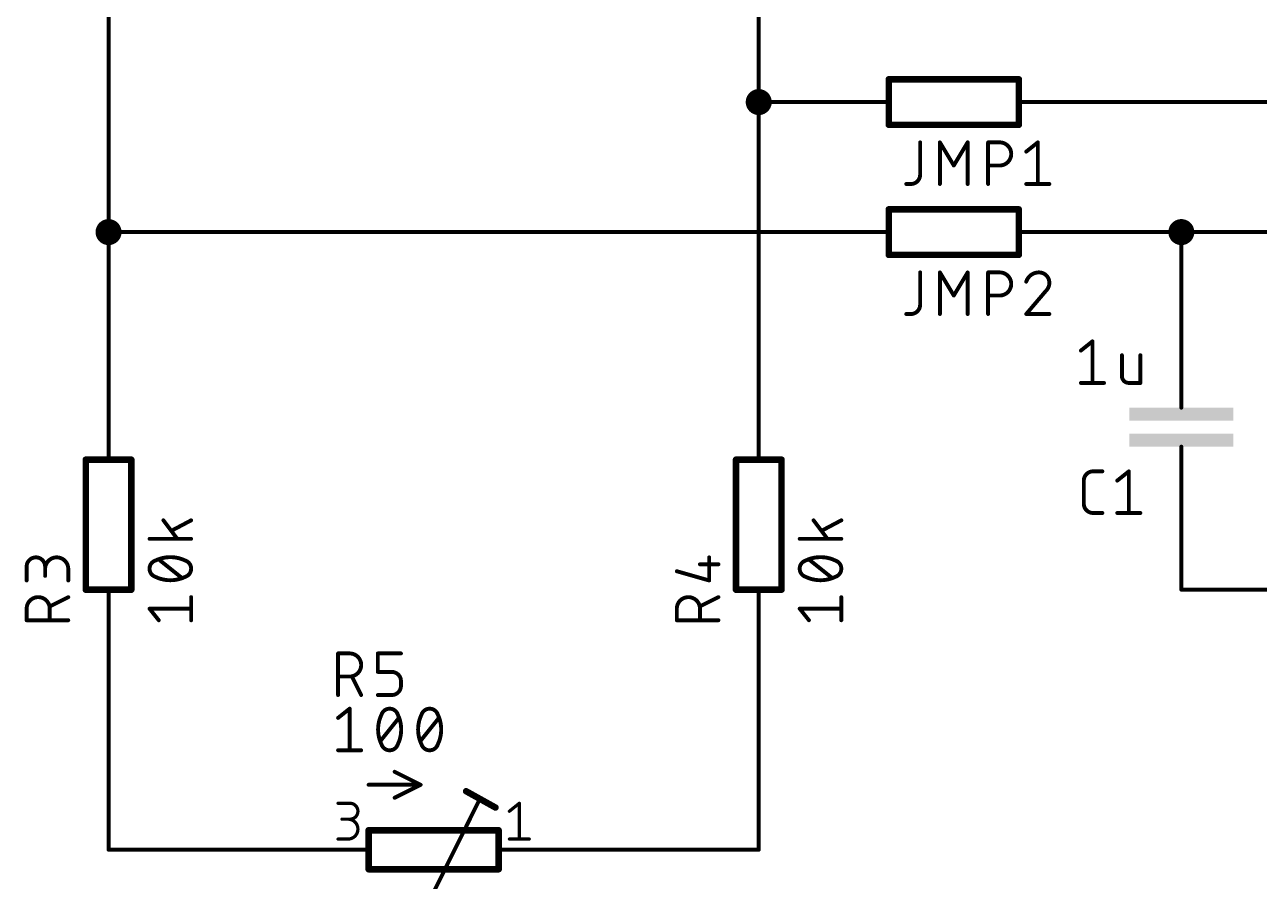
# Model space of a CAD drawing. Extents: x 5 to 171, y -44 to 47.
# Drawn here: x 9.42 to 57.66, y -24.09 to 9.37 of the extents above; entities that cross this region are included whole.
import ezdxf

# ---------------------------------------------------------------- set-up
doc = ezdxf.new("R2010")
doc.units = 0
for name, color, linetype in [('91', 122, 'CONTINUOUS'), ('94', 12, 'CONTINUOUS'), ('95', 251, 'CONTINUOUS'), ('96', 251, 'CONTINUOUS')]:
    doc.layers.add(name, color=color, linetype=linetype)

# ---------------------------------------------------------------- blocks, each defined once
blk = doc.blocks.new('RECT')
blk.add_solid([(-0.5, -0.5), (0.5, -0.5), (-0.5, 0.5), (0.5, 0.5)])

msp = doc.modelspace()

# ---------------------------------------------------------------- linework, layer by layer
at = {"layer": '91', "const_width": 0.1524}
for points in [[(12.7, 1.27), (12.7, 8.89)], [(38.1, 6.35), (38.1, 8.89)], [(38.1, -5.08), (38.1, 6.35)], [(40.64, 6.35), (38.1, 6.35)], [(59.69, 6.35), (50.8, 6.35)], [(12.7, -5.08), (12.7, 1.27)], [(40.64, 1.27), (12.7, 1.27)], [(50.8, 1.27), (54.61, 1.27)], [(54.61, 1.27), (64.77, 1.27)], [(54.61, -2.54), (54.61, 1.27)], [(54.61, -10.16), (54.61, -12.7)], [(54.61, -12.7), (59.69, -12.7)], [(12.7, -22.86), (12.7, -15.24)], [(38.1, -22.86), (38.1, -15.24)], [(20.32, -22.86), (12.7, -22.86)], [(30.48, -22.86), (38.1, -22.86)]]:
    msp.add_lwpolyline(points, dxfattribs=at)
at = {"layer": '91'}
for points, const_width in [([(12.7381, 8.89, 1), (12.6619, 8.89)], 0.0762), ([(38.1381, 8.89, 1), (38.0619, 8.89)], 0.0762), ([(38.1, 6.096, 1), (38.1, 6.604, 1), (38.1, 6.096)], 0.508), ([(38.1381, 6.35, 1), (38.0619, 6.35)], 0.0762), ([(38.1, 6.3881, 1), (38.1, 6.3119)], 0.0762), ([(38.0619, 6.35, 1), (38.1381, 6.35)], 0.0762), ([(40.64, 6.3119, 1), (40.64, 6.3881)], 0.0762), ([(50.8, 6.3881, 1), (50.8, 6.3119)], 0.0762), ([(12.7, 1.016, 1), (12.7, 1.524, 1), (12.7, 1.016)], 0.508), ([(54.61, 1.016, 1), (54.61, 1.524, 1), (54.61, 1.016)], 0.508), ([(12.7381, 1.27, 1), (12.6619, 1.27)], 0.0762), ([(12.7, 1.3081, 1), (12.7, 1.2319)], 0.0762), ([(12.6619, 1.27, 1), (12.7381, 1.27)], 0.0762), ([(40.64, 1.2319, 1), (40.64, 1.3081)], 0.0762), ([(50.8, 1.3081, 1), (50.8, 1.2319)], 0.0762), ([(54.61, 1.3081, 1), (54.61, 1.2319)], 0.0762), ([(54.6481, 1.27, 1), (54.5719, 1.27)], 0.0762), ([(54.61, 1.2319, 1), (54.61, 1.3081)], 0.0762), ([(54.5719, -2.54, 1), (54.6481, -2.54)], 0.0762), ([(12.6619, -5.08, 1), (12.7381, -5.08)], 0.0762), ([(38.0619, -5.08, 1), (38.1381, -5.08)], 0.0762), ([(54.6481, -10.16, 1), (54.5719, -10.16)], 0.0762), ([(54.61, -12.6619, 1), (54.61, -12.7381)], 0.0762), ([(54.5719, -12.7, 1), (54.6481, -12.7)], 0.0762), ([(12.7381, -15.24, 1), (12.6619, -15.24)], 0.0762), ([(38.1381, -15.24, 1), (38.0619, -15.24)], 0.0762), ([(12.7, -22.8219, 1), (12.7, -22.8981)], 0.0762), ([(12.6619, -22.86, 1), (12.7381, -22.86)], 0.0762), ([(20.32, -22.8981, 1), (20.32, -22.8219)], 0.0762), ([(30.48, -22.8219, 1), (30.48, -22.8981)], 0.0762), ([(38.0619, -22.86, 1), (38.1381, -22.86)], 0.0762), ([(38.1, -22.8981, 1), (38.1, -22.8219)], 0.0762)]:
    msp.add_lwpolyline(points, format="xyb", dxfattribs=dict(at, const_width=const_width))
at = {"layer": '94'}
for points, const_width in [([(12.7, 8.89), (12.7, 11.43)], 0.1524), ([(38.1, 8.89), (38.1, 11.43)], 0.1524), ([(48.26, 7.239), (43.18, 7.239)], 0.254), ([(43.18, 7.239), (43.18, 5.461)], 0.254), ([(48.26, 7.239), (48.26, 5.461)], 0.254), ([(40.64, 6.35), (43.18, 6.35)], 0.1524), ([(50.8, 6.35), (48.26, 6.35)], 0.1524), ([(43.18, 5.461), (48.26, 5.461)], 0.254), ([(48.26, 2.159), (43.18, 2.159)], 0.254), ([(43.18, 2.159), (43.18, 0.381)], 0.254), ([(48.26, 2.159), (48.26, 0.381)], 0.254), ([(40.64, 1.27), (43.18, 1.27)], 0.1524), ([(50.8, 1.27), (48.26, 1.27)], 0.1524), ([(43.18, 0.381), (48.26, 0.381)], 0.254), ([(54.61, -2.54), (54.61, -5.08)], 0.1524), ([(12.7, -5.08), (12.7, -7.62)], 0.1524), ([(38.1, -5.08), (38.1, -7.62)], 0.1524), ([(54.61, -5.08), (54.61, -5.588)], 0.1524), ([(54.61, -7.62), (54.61, -7.112)], 0.1524), ([(11.811, -7.62), (11.811, -12.7)], 0.254), ([(13.589, -7.62), (11.811, -7.62)], 0.254), ([(13.589, -12.7), (13.589, -7.62)], 0.254), ([(37.211, -7.62), (37.211, -12.7)], 0.254), ([(38.989, -7.62), (37.211, -7.62)], 0.254), ([(38.989, -12.7), (38.989, -7.62)], 0.254), ([(54.61, -10.16), (54.61, -7.62)], 0.1524), ([(13.589, -12.7), (11.811, -12.7)], 0.254), ([(12.7, -15.24), (12.7, -12.7)], 0.1524), ([(38.989, -12.7), (37.211, -12.7)], 0.254), ([(38.1, -15.24), (38.1, -12.7)], 0.1524), ([(24.892, -20.32), (23.876, -19.812)], 0.1524), ([(22.86, -20.32), (24.892, -20.32)], 0.1524), ([(24.892, -20.32), (23.876, -20.828)], 0.1524), ([(26.67, -20.574), (27.813, -21.209)], 0.254), ([(25.4, -24.511), (27.1526, -20.9804)], 0.1524), ([(27.94, -22.098), (22.86, -22.098)], 0.254), ([(22.86, -22.098), (22.86, -23.622)], 0.254), ([(27.94, -22.86), (27.94, -22.098)], 0.254), ([(20.32, -22.86), (22.86, -22.86)], 0.1524), ([(27.94, -23.622), (27.94, -22.86)], 0.254), ([(27.94, -22.86), (30.48, -22.86)], 0.1524), ([(30.48, -22.86), (27.94, -22.86)], 0.1524), ([(22.86, -23.622), (27.94, -23.622)], 0.254)]:
    msp.add_lwpolyline(points, dxfattribs=dict(at, const_width=const_width))
for points, const_width in [([(12.6619, 8.89, 1), (12.7381, 8.89)], 0.0762), ([(38.0619, 8.89, 1), (38.1381, 8.89)], 0.0762), ([(43.18, 7.3025, 1), (43.18, 7.1755)], 0.127), ([(43.2435, 7.239, 1), (43.1165, 7.239)], 0.127), ([(48.3235, 7.239, 1), (48.1965, 7.239)], 0.127), ([(48.26, 7.1755, 1), (48.26, 7.3025)], 0.127), ([(40.64, 6.3881, 1), (40.64, 6.3119)], 0.0762), ([(43.18, 6.3119, 1), (43.18, 6.3881)], 0.0762), ([(48.26, 6.3881, 1), (48.26, 6.3119)], 0.0762), ([(50.8, 6.3119, 1), (50.8, 6.3881)], 0.0762), ([(43.18, 5.5245, 1), (43.18, 5.3975)], 0.127), ([(43.1165, 5.461, 1), (43.2435, 5.461)], 0.127), ([(48.1965, 5.461, 1), (48.3235, 5.461)], 0.127), ([(48.26, 5.3975, 1), (48.26, 5.5245)], 0.127), ([(43.18, 2.2225, 1), (43.18, 2.0955)], 0.127), ([(43.2435, 2.159, 1), (43.1165, 2.159)], 0.127), ([(48.3235, 2.159, 1), (48.1965, 2.159)], 0.127), ([(48.26, 2.0955, 1), (48.26, 2.2225)], 0.127), ([(40.64, 1.3081, 1), (40.64, 1.2319)], 0.0762), ([(43.18, 1.2319, 1), (43.18, 1.3081)], 0.0762), ([(48.26, 1.3081, 1), (48.26, 1.2319)], 0.0762), ([(50.8, 1.2319, 1), (50.8, 1.3081)], 0.0762), ([(43.18, 0.4445, 1), (43.18, 0.3175)], 0.127), ([(48.26, 0.3175, 1), (48.26, 0.4445)], 0.127), ([(43.1165, 0.381, 1), (43.2435, 0.381)], 0.127), ([(48.1965, 0.381, 1), (48.3235, 0.381)], 0.127), ([(54.6481, -2.54, 1), (54.5719, -2.54)], 0.0762), ([(12.7381, -5.08, 1), (12.6619, -5.08)], 0.0762), ([(38.1381, -5.08, 1), (38.0619, -5.08)], 0.0762), ([(54.6481, -5.08, 1), (54.5719, -5.08)], 0.0762), ([(54.5719, -5.08, 1), (54.6481, -5.08)], 0.0762), ([(54.5719, -5.588, 1), (54.6481, -5.588)], 0.0762), ([(54.6481, -7.112, 1), (54.5719, -7.112)], 0.0762), ([(11.8745, -7.62, 1), (11.7475, -7.62)], 0.127), ([(11.811, -7.5565, 1), (11.811, -7.6835)], 0.127), ([(12.6619, -7.62, 1), (12.7381, -7.62)], 0.0762), ([(13.6525, -7.62, 1), (13.5255, -7.62)], 0.127), ([(13.589, -7.6835, 1), (13.589, -7.5565)], 0.127), ([(37.2745, -7.62, 1), (37.1475, -7.62)], 0.127), ([(37.211, -7.5565, 1), (37.211, -7.6835)], 0.127), ([(38.0619, -7.62, 1), (38.1381, -7.62)], 0.0762), ([(39.0525, -7.62, 1), (38.9255, -7.62)], 0.127), ([(38.989, -7.6835, 1), (38.989, -7.5565)], 0.127), ([(54.6481, -7.62, 1), (54.5719, -7.62)], 0.0762), ([(54.5719, -7.62, 1), (54.6481, -7.62)], 0.0762), ([(54.5719, -10.16, 1), (54.6481, -10.16)], 0.0762), ([(11.811, -12.6365, 1), (11.811, -12.7635)], 0.127), ([(11.7475, -12.7, 1), (11.8745, -12.7)], 0.127), ([(12.7381, -12.7, 1), (12.6619, -12.7)], 0.0762), ([(13.5255, -12.7, 1), (13.6525, -12.7)], 0.127), ([(13.589, -12.7635, 1), (13.589, -12.6365)], 0.127), ([(37.211, -12.6365, 1), (37.211, -12.7635)], 0.127), ([(37.1475, -12.7, 1), (37.2745, -12.7)], 0.127), ([(38.1381, -12.7, 1), (38.0619, -12.7)], 0.0762), ([(38.9255, -12.7, 1), (39.0525, -12.7)], 0.127), ([(38.989, -12.7635, 1), (38.989, -12.6365)], 0.127), ([(12.6619, -15.24, 1), (12.7381, -15.24)], 0.0762), ([(38.0619, -15.24, 1), (38.1381, -15.24)], 0.0762), ([(23.893, -19.7779, 1), (23.859, -19.8461)], 0.0762), ([(22.86, -20.2819, 1), (22.86, -20.3581)], 0.0762), ([(24.909, -20.3541, 1), (24.875, -20.2859)], 0.0762), ([(24.875, -20.3541, 1), (24.909, -20.2859)], 0.0762), ([(24.892, -20.3581, 1), (24.892, -20.2819)], 0.0762), ([(26.7008, -20.5185, 1), (26.6392, -20.6295)], 0.127), ([(23.859, -20.7939, 1), (23.893, -20.8621)], 0.0762), ([(27.1867, -20.9973, 1), (27.1185, -20.9635)], 0.0762), ([(27.7822, -21.2645, 1), (27.8438, -21.1535)], 0.127), ([(22.86, -22.0345, 1), (22.86, -22.1615)], 0.127), ([(22.9235, -22.098, 1), (22.7965, -22.098)], 0.127), ([(28.0035, -22.098, 1), (27.8765, -22.098)], 0.127), ([(27.94, -22.1615, 1), (27.94, -22.0345)], 0.127), ([(20.32, -22.8219, 1), (20.32, -22.8981)], 0.0762), ([(22.86, -22.8981, 1), (22.86, -22.8219)], 0.0762), ([(28.0035, -22.86, 1), (27.8765, -22.86)], 0.127), ([(27.8765, -22.86, 1), (28.0035, -22.86)], 0.127), ([(27.94, -22.8219, 1), (27.94, -22.8981)], 0.0762), ([(27.94, -22.8219, 1), (27.94, -22.8981)], 0.0762), ([(30.48, -22.8981, 1), (30.48, -22.8219)], 0.0762), ([(30.48, -22.8981, 1), (30.48, -22.8219)], 0.0762), ([(22.86, -23.5585, 1), (22.86, -23.6855)], 0.127), ([(22.7965, -23.622, 1), (22.9235, -23.622)], 0.127), ([(27.8765, -23.622, 1), (28.0035, -23.622)], 0.127), ([(27.94, -23.6855, 1), (27.94, -23.5585)], 0.127)]:
    msp.add_lwpolyline(points, format="xyb", dxfattribs=dict(at, const_width=const_width))
at = {"layer": '95'}
for points, const_width in [([(44.4051, 4.7752), (44.4051, 3.5108)], 0.1524), ([(45.1778, 3.1496), (45.1778, 4.7752)], 0.1524), ([(45.1778, 4.7752), (45.7197, 3.8721)], 0.1524), ([(45.7197, 3.8721), (46.2615, 4.7752)], 0.1524), ([(46.2615, 4.7752), (46.2615, 3.1496)], 0.1524), ([(47.0608, 3.1496), (47.0608, 4.7752)], 0.1524), ([(47.0608, 4.7752), (47.5123, 4.7752)], 0.1524), ([(48.5507, 4.414), (49.0022, 4.7752)], 0.1524), ([(49.0022, 4.7752), (49.0022, 3.1496)], 0.1524), ([(47.5123, 3.8721), (47.0608, 3.8721)], 0.1524), ([(44.0439, 3.1496), (43.8632, 3.1496)], 0.1524), ([(48.5507, 3.1496), (49.4538, 3.1496)], 0.1524), ([(44.4051, -0.3048), (44.4051, -1.5692)], 0.1524), ([(45.1778, -1.9304), (45.1778, -0.3048)], 0.1524), ([(45.1778, -0.3048), (45.7197, -1.2079)], 0.1524), ([(45.7197, -1.2079), (46.2615, -0.3048)], 0.1524), ([(46.2615, -0.3048), (46.2615, -1.9304)], 0.1524), ([(47.0608, -1.9304), (47.0608, -0.3048)], 0.1524), ([(47.0608, -0.3048), (47.5123, -0.3048)], 0.1524), ([(49.3183, -1.0273), (48.5507, -1.9304)], 0.1524), ([(47.5123, -1.2079), (47.0608, -1.2079)], 0.1524), ([(44.0439, -1.9304), (43.8632, -1.9304)], 0.1524), ([(48.5507, -1.9304), (49.4538, -1.9304)], 0.1524), ([(51.1614, -8.0772), (51.5226, -8.0772)], 0.1524), ([(52.1067, -8.4384), (52.5582, -8.0772)], 0.1524), ([(52.5582, -8.0772), (52.5582, -9.7028)], 0.1524), ([(50.8001, -9.3416), (50.8001, -8.4384)], 0.1524), ([(51.5226, -9.7028), (51.1614, -9.7028)], 0.1524), ([(52.1067, -9.7028), (53.0098, -9.7028)], 0.1524), ([(36.164, -12.3398), (36.164, -11.4367)], 0.1524), ([(9.4996, -12.3398), (9.4996, -11.798)], 0.1524), ([(10.2221, -11.798), (10.2221, -12.1592)], 0.1524), ([(11.1252, -12.3398), (11.1252, -11.8883)], 0.1524), ([(34.8996, -11.9786), (36.164, -12.3398)], 0.1524), ([(35.8027, -11.7077), (36.5252, -11.7077)], 0.1524), ([(11.1252, -12.9907), (10.4027, -13.3519)], 0.1524), ([(36.5252, -12.9907), (35.8027, -13.3519)], 0.1524), ([(9.4996, -13.8938), (9.4996, -13.4422)], 0.1524), ([(10.4027, -13.4422), (10.4027, -13.8938)], 0.1524), ([(34.8996, -13.8938), (34.8996, -13.4422)], 0.1524), ([(35.8027, -13.4422), (35.8027, -13.8938)], 0.1524), ([(11.1252, -13.8938), (9.4996, -13.8938)], 0.1524), ([(36.5252, -13.8938), (34.8996, -13.8938)], 0.1524), ([(21.6662, -16.8148), (21.6662, -15.1892)], 0.1524), ([(21.6662, -15.1892), (22.1178, -15.1892)], 0.1524), ([(23.2202, -15.9117), (23.2202, -15.1892)], 0.1524), ([(23.2202, -15.1892), (24.1233, -15.1892)], 0.1524), ([(23.762, -15.9117), (23.2202, -15.9117)], 0.1524), ([(22.1178, -16.0923), (21.6662, -16.0923)], 0.1524), ([(22.5693, -16.8148), (22.2081, -16.0923)], 0.1524), ([(24.1233, -16.4536), (24.1233, -16.2729)], 0.1524), ([(23.2202, -16.8148), (23.762, -16.8148)], 0.1524), ([(21.6648, -21.0439), (22.1305, -21.0439)], 0.127), ([(28.3591, -21.3543), (28.7472, -21.0439)], 0.127), ([(28.7472, -21.0439), (28.7472, -22.4409)], 0.127), ([(22.1305, -21.6648), (21.82, -21.6648)], 0.127), ([(21.6648, -22.4409), (22.0528, -22.4409)], 0.127), ([(28.3591, -22.4409), (29.1352, -22.4409)], 0.127)]:
    msp.add_lwpolyline(points, dxfattribs=dict(at, const_width=const_width))
for points, const_width in [([(44.4432, 4.7752, 1), (44.367, 4.7752)], 0.0762), ([(45.2159, 4.7752, 1), (45.1397, 4.7752)], 0.0762), ([(45.2105, 4.7948, 1), (45.1451, 4.7556)], 0.0762), ([(46.2996, 4.7752, 1), (46.2234, 4.7752)], 0.0762), ([(46.2942, 4.7556, 1), (46.2289, 4.7948)], 0.0762), ([(47.0989, 4.7752, 1), (47.0227, 4.7752)], 0.0762), ([(47.0608, 4.8133, 1), (47.0608, 4.7371)], 0.0762), ([(47.5123, 3.8721, 1), (47.5123, 4.7752)], 0.1524), ([(47.5123, 4.8133, 1), (47.5123, 4.7371)], 0.0762), ([(47.5123, 4.7371, 1), (47.5123, 4.8133)], 0.0762), ([(49.0403, 4.7752, 1), (48.9641, 4.7752)], 0.0762), ([(49.026, 4.7454, 1), (48.9784, 4.805)], 0.0762), ([(48.5269, 4.4437, 1), (48.5745, 4.3842)], 0.0762), ([(45.687, 3.8917, 1), (45.7524, 3.8525)], 0.0762), ([(45.687, 3.8525, 1), (45.7524, 3.8917)], 0.0762), ([(47.0608, 3.9102, 1), (47.0608, 3.834)], 0.0762), ([(47.5123, 3.9102, 1), (47.5123, 3.834)], 0.0762), ([(47.5123, 3.834, 1), (47.5123, 3.9102)], 0.0762), ([(44.0439, 3.1496, 0.4142), (44.4051, 3.5108)], 0.1524), ([(44.4432, 3.5108, 1), (44.367, 3.5108)], 0.0762), ([(44.367, 3.5108, 1), (44.4432, 3.5108)], 0.0762), ([(43.8632, 3.1877, 1), (43.8632, 3.1115)], 0.0762), ([(44.0439, 3.1877, 1), (44.0439, 3.1115)], 0.0762), ([(44.0439, 3.1115, 1), (44.0439, 3.1877)], 0.0762), ([(45.1397, 3.1496, 1), (45.2159, 3.1496)], 0.0762), ([(46.2234, 3.1496, 1), (46.2996, 3.1496)], 0.0762), ([(47.0227, 3.1496, 1), (47.0989, 3.1496)], 0.0762), ([(48.5507, 3.1877, 1), (48.5507, 3.1115)], 0.0762), ([(48.9641, 3.1496, 1), (49.0403, 3.1496)], 0.0762), ([(49.4538, 3.1115, 1), (49.4538, 3.1877)], 0.0762), ([(44.4432, -0.3048, 1), (44.367, -0.3048)], 0.0762), ([(45.2159, -0.3048, 1), (45.1397, -0.3048)], 0.0762), ([(45.2105, -0.2852, 1), (45.1451, -0.3244)], 0.0762), ([(46.2996, -0.3048, 1), (46.2234, -0.3048)], 0.0762), ([(46.2942, -0.3244, 1), (46.2289, -0.2852)], 0.0762), ([(47.0989, -0.3048, 1), (47.0227, -0.3048)], 0.0762), ([(47.0608, -0.2667, 1), (47.0608, -0.3429)], 0.0762), ([(47.5123, -1.2079, 1), (47.5123, -0.3048)], 0.1524), ([(47.5123, -0.2667, 1), (47.5123, -0.3429)], 0.0762), ([(47.5123, -0.3429, 1), (47.5123, -0.2667)], 0.0762), ([(49.0474, -0.3048, 0.3252), (48.5507, -0.666)], 0.1524), ([(49.4538, -0.7112, 0.4142), (49.0474, -0.3048)], 0.1524), ([(49.0474, -0.2667, 1), (49.0474, -0.3429)], 0.0762), ([(49.0474, -0.3429, 1), (49.0474, -0.2667)], 0.0762), ([(48.5144, -0.6543, 1), (48.5869, -0.6778)], 0.0762), ([(49.3183, -1.0273, 0.2053), (49.4538, -0.7112)], 0.1524), ([(49.2921, -0.9997, 1), (49.3446, -1.0549)], 0.0762), ([(49.3474, -1.052, 1), (49.2893, -1.0026)], 0.0762), ([(49.4919, -0.7112, 1), (49.4157, -0.7112)], 0.0762), ([(49.4157, -0.7112, 1), (49.4919, -0.7112)], 0.0762), ([(45.687, -1.1883, 1), (45.7524, -1.2275)], 0.0762), ([(45.687, -1.2275, 1), (45.7524, -1.1883)], 0.0762), ([(47.0608, -1.1698, 1), (47.0608, -1.246)], 0.0762), ([(47.5123, -1.1698, 1), (47.5123, -1.246)], 0.0762), ([(47.5123, -1.246, 1), (47.5123, -1.1698)], 0.0762), ([(43.8632, -1.8923, 1), (43.8632, -1.9685)], 0.0762), ([(44.0439, -1.9304, 0.4142), (44.4051, -1.5692)], 0.1524), ([(44.0439, -1.8923, 1), (44.0439, -1.9685)], 0.0762), ([(44.0439, -1.9685, 1), (44.0439, -1.8923)], 0.0762), ([(44.4432, -1.5692, 1), (44.367, -1.5692)], 0.0762), ([(44.367, -1.5692, 1), (44.4432, -1.5692)], 0.0762), ([(45.1397, -1.9304, 1), (45.2159, -1.9304)], 0.0762), ([(46.2234, -1.9304, 1), (46.2996, -1.9304)], 0.0762), ([(47.0227, -1.9304, 1), (47.0989, -1.9304)], 0.0762), ([(48.5507, -1.8923, 1), (48.5507, -1.9685)], 0.0762), ([(48.5217, -1.9057, 1), (48.5797, -1.9551)], 0.0762), ([(49.4538, -1.9685, 1), (49.4538, -1.8923)], 0.0762), ([(51.1614, -8.0772, 0.4142), (50.8001, -8.4384)], 0.1524), ([(51.1614, -8.0391, 1), (51.1614, -8.1153)], 0.0762), ([(51.1614, -8.1153, 1), (51.1614, -8.0391)], 0.0762), ([(51.5226, -8.1153, 1), (51.5226, -8.0391)], 0.0762), ([(52.5963, -8.0772, 1), (52.5201, -8.0772)], 0.0762), ([(52.582, -8.107, 1), (52.5344, -8.0474)], 0.0762), ([(50.8382, -8.4384, 1), (50.762, -8.4384)], 0.0762), ([(50.762, -8.4384, 1), (50.8382, -8.4384)], 0.0762), ([(52.0829, -8.4087, 1), (52.1305, -8.4682)], 0.0762), ([(50.8001, -9.3416, 0.4142), (51.1614, -9.7028)], 0.1524), ([(50.8382, -9.3416, 1), (50.762, -9.3416)], 0.0762), ([(50.762, -9.3416, 1), (50.8382, -9.3416)], 0.0762), ([(51.1614, -9.6647, 1), (51.1614, -9.7409)], 0.0762), ([(51.1614, -9.7409, 1), (51.1614, -9.6647)], 0.0762), ([(51.5226, -9.7409, 1), (51.5226, -9.6647)], 0.0762), ([(52.1067, -9.6647, 1), (52.1067, -9.7409)], 0.0762), ([(53.0098, -9.7409, 1), (53.0098, -9.6647)], 0.0762), ([(52.5201, -9.7028, 1), (52.5963, -9.7028)], 0.0762), ([(10.2221, -11.798, 1), (9.4996, -11.798)], 0.1524), ([(11.1252, -11.8883, 1), (10.2221, -11.8883)], 0.1524), ([(36.2021, -11.4367, 1), (36.1259, -11.4367)], 0.0762), ([(9.5377, -11.798, 1), (9.4615, -11.798)], 0.0762), ([(9.4615, -11.798, 1), (9.5377, -11.798)], 0.0762), ([(10.2602, -11.798, 1), (10.184, -11.798)], 0.0762), ([(10.184, -11.798, 1), (10.2602, -11.798)], 0.0762), ([(10.184, -11.8883, 1), (10.2602, -11.8883)], 0.0762), ([(11.1633, -11.8883, 1), (11.0871, -11.8883)], 0.0762), ([(11.0871, -11.8883, 1), (11.1633, -11.8883)], 0.0762), ([(34.9101, -11.942, 1), (34.8891, -12.0152)], 0.0762), ([(35.8027, -11.6696, 1), (35.8027, -11.7458)], 0.0762), ([(36.5252, -11.7458, 1), (36.5252, -11.6696)], 0.0762), ([(9.4615, -12.3398, 1), (9.5377, -12.3398)], 0.0762), ([(10.184, -12.1592, 1), (10.2602, -12.1592)], 0.0762), ([(11.0871, -12.3398, 1), (11.1633, -12.3398)], 0.0762), ([(36.1259, -12.3398, 1), (36.2021, -12.3398)], 0.0762), ([(36.1535, -12.3765, 1), (36.1744, -12.3032)], 0.0762), ([(10.4027, -13.4422, 1), (9.4996, -13.4422)], 0.1524), ([(11.1422, -13.0248, 1), (11.1082, -12.9566)], 0.0762), ([(35.8027, -13.4422, 1), (34.8996, -13.4422)], 0.1524), ([(36.5422, -13.0248, 1), (36.5082, -12.9566)], 0.0762), ([(9.5377, -13.4422, 1), (9.4615, -13.4422)], 0.0762), ([(9.4615, -13.4422, 1), (9.5377, -13.4422)], 0.0762), ([(10.4408, -13.4422, 1), (10.3646, -13.4422)], 0.0762), ([(10.3646, -13.4422, 1), (10.4408, -13.4422)], 0.0762), ([(10.3857, -13.3179, 1), (10.4198, -13.386)], 0.0762), ([(34.9377, -13.4422, 1), (34.8615, -13.4422)], 0.0762), ([(34.8615, -13.4422, 1), (34.9377, -13.4422)], 0.0762), ([(35.8408, -13.4422, 1), (35.7646, -13.4422)], 0.0762), ([(35.7646, -13.4422, 1), (35.8408, -13.4422)], 0.0762), ([(35.7857, -13.3179, 1), (35.8198, -13.386)], 0.0762), ([(9.4996, -13.8557, 1), (9.4996, -13.9319)], 0.0762), ([(9.4615, -13.8938, 1), (9.5377, -13.8938)], 0.0762), ([(10.3646, -13.8938, 1), (10.4408, -13.8938)], 0.0762), ([(11.1252, -13.9319, 1), (11.1252, -13.8557)], 0.0762), ([(34.8996, -13.8557, 1), (34.8996, -13.9319)], 0.0762), ([(34.8615, -13.8938, 1), (34.9377, -13.8938)], 0.0762), ([(35.7646, -13.8938, 1), (35.8408, -13.8938)], 0.0762), ([(36.5252, -13.9319, 1), (36.5252, -13.8557)], 0.0762), ([(21.7043, -15.1892, 1), (21.6281, -15.1892)], 0.0762), ([(21.6662, -15.1511, 1), (21.6662, -15.2273)], 0.0762), ([(22.1178, -16.0923, 1), (22.1178, -15.1892)], 0.1524), ([(22.1178, -15.1511, 1), (22.1178, -15.2273)], 0.0762), ([(22.1178, -15.2273, 1), (22.1178, -15.1511)], 0.0762), ([(23.2583, -15.1892, 1), (23.1821, -15.1892)], 0.0762), ([(23.2202, -15.1511, 1), (23.2202, -15.2273)], 0.0762), ([(24.1233, -15.2273, 1), (24.1233, -15.1511)], 0.0762), ([(23.2202, -15.8736, 1), (23.2202, -15.9498)], 0.0762), ([(23.1821, -15.9117, 1), (23.2583, -15.9117)], 0.0762), ([(24.1233, -16.2729, 0.4142), (23.762, -15.9117)], 0.1524), ([(23.762, -15.8736, 1), (23.762, -15.9498)], 0.0762), ([(23.762, -15.9498, 1), (23.762, -15.8736)], 0.0762), ([(21.6662, -16.0542, 1), (21.6662, -16.1304)], 0.0762), ([(22.1178, -16.0542, 1), (22.1178, -16.1304)], 0.0762), ([(22.1178, -16.1304, 1), (22.1178, -16.0542)], 0.0762), ([(22.2421, -16.0753, 1), (22.174, -16.1094)], 0.0762), ([(23.762, -16.8148, 0.4142), (24.1233, -16.4536)], 0.1524), ([(24.1614, -16.2729, 1), (24.0852, -16.2729)], 0.0762), ([(24.0852, -16.2729, 1), (24.1614, -16.2729)], 0.0762), ([(24.1614, -16.4536, 1), (24.0852, -16.4536)], 0.0762), ([(21.6281, -16.8148, 1), (21.7043, -16.8148)], 0.0762), ([(22.5352, -16.8318, 1), (22.6034, -16.7978)], 0.0762), ([(23.2202, -16.7767, 1), (23.2202, -16.8529)], 0.0762), ([(23.762, -16.7767, 1), (23.762, -16.8529)], 0.0762), ([(23.762, -16.8529, 1), (23.762, -16.7767)], 0.0762), ([(24.0852, -16.4536, 1), (24.1614, -16.4536)], 0.0762), ([(21.6648, -21.0122, 1), (21.6648, -21.0756)], 0.0635), ([(22.1305, -21.6648, 1), (22.1305, -21.0439)], 0.127), ([(22.1305, -21.0122, 1), (22.1305, -21.0756)], 0.0635), ([(22.1305, -21.0756, 1), (22.1305, -21.0122)], 0.0635), ([(28.7789, -21.0439, 1), (28.7154, -21.0439)], 0.0635), ([(28.767, -21.0687, 1), (28.7273, -21.0191)], 0.0635), ([(21.82, -21.633, 1), (21.82, -21.6965)], 0.0635), ([(22.0528, -21.633, 1), (22.0528, -21.6965)], 0.0635), ([(22.0528, -22.4409, 1), (22.0528, -21.6648)], 0.127), ([(22.1305, -21.633, 1), (22.1305, -21.6965)], 0.0635), ([(22.1305, -21.6965, 1), (22.1305, -21.633)], 0.0635), ([(28.3393, -21.3296, 1), (28.3789, -21.3791)], 0.0635), ([(21.6648, -22.4092, 1), (21.6648, -22.4727)], 0.0635), ([(22.0528, -22.4092, 1), (22.0528, -22.4727)], 0.0635), ([(22.0528, -22.4727, 1), (22.0528, -22.4092)], 0.0635), ([(28.3591, -22.4092, 1), (28.3591, -22.4727)], 0.0635), ([(28.7154, -22.4409, 1), (28.7789, -22.4409)], 0.0635), ([(29.1352, -22.4727, 1), (29.1352, -22.4092)], 0.0635)]:
    msp.add_lwpolyline(points, format="xyb", dxfattribs=dict(at, const_width=const_width))
at = {"layer": '96', "const_width": 0.1524}
for points in [[(50.686, -3.3584), (51.1375, -2.9972)], [(51.1375, -2.9972), (51.1375, -4.6228)], [(52.2873, -3.5391), (52.2873, -4.3519)], [(53.0098, -4.6228), (53.0098, -3.5391)], [(50.686, -4.6228), (51.5891, -4.6228)], [(52.5582, -4.6228), (53.0098, -4.6228)], [(14.8421, -9.99), (15.3839, -10.7125)], [(15.9258, -9.99), (15.1582, -10.3964)], [(40.2421, -9.99), (40.7839, -10.7125)], [(41.3258, -9.99), (40.5582, -10.3964)], [(15.9258, -10.7125), (14.3002, -10.7125)], [(41.3258, -10.7125), (39.7002, -10.7125)], [(15.5646, -12.2404), (14.6614, -11.5179)], [(40.9646, -12.2404), (40.0614, -11.5179)], [(15.9258, -13.8938), (15.9258, -12.9907)], [(41.3258, -13.8938), (41.3258, -12.9907)], [(14.6614, -13.8938), (14.3002, -13.4422)], [(14.3002, -13.4422), (15.9258, -13.4422)], [(40.0614, -13.8938), (39.7002, -13.4422)], [(39.7002, -13.4422), (41.3258, -13.4422)], [(21.6662, -17.7094), (22.1178, -17.3482)], [(22.1178, -17.3482), (22.1178, -18.9738)], [(23.3196, -18.6126), (24.0421, -17.7094)], [(24.8828, -18.6126), (25.6052, -17.7094)], [(21.6662, -18.9738), (22.5693, -18.9738)]]:
    msp.add_lwpolyline(points, dxfattribs=at)
at = {"layer": '96'}
for points, const_width in [([(50.6622, -3.3287, 1), (50.7098, -3.3882)], 0.0762), ([(51.1756, -2.9972, 1), (51.0994, -2.9972)], 0.0762), ([(51.1613, -3.027, 1), (51.1137, -2.9674)], 0.0762), ([(52.3254, -3.5391, 1), (52.2492, -3.5391)], 0.0762), ([(53.0479, -3.5391, 1), (52.9717, -3.5391)], 0.0762), ([(52.2873, -4.3519, 0.4142), (52.5582, -4.6228)], 0.1524), ([(52.3254, -4.3519, 1), (52.2492, -4.3519)], 0.0762), ([(52.2492, -4.3519, 1), (52.3254, -4.3519)], 0.0762), ([(50.686, -4.5847, 1), (50.686, -4.6609)], 0.0762), ([(51.0994, -4.6228, 1), (51.1756, -4.6228)], 0.0762), ([(51.5891, -4.6609, 1), (51.5891, -4.5847)], 0.0762), ([(52.5582, -4.5847, 1), (52.5582, -4.6609)], 0.0762), ([(52.5582, -4.6609, 1), (52.5582, -4.5847)], 0.0762), ([(52.9717, -4.6228, 1), (53.0479, -4.6228)], 0.0762), ([(53.0098, -4.6609, 1), (53.0098, -4.5847)], 0.0762), ([(14.8725, -9.9671, 1), (14.8116, -10.0128)], 0.0762), ([(15.9436, -10.0237, 1), (15.908, -9.9563)], 0.0762), ([(40.2725, -9.9671, 1), (40.2116, -10.0128)], 0.0762), ([(41.3436, -10.0237, 1), (41.308, -9.9563)], 0.0762), ([(15.1403, -10.3627, 1), (15.176, -10.4301)], 0.0762), ([(40.5403, -10.3627, 1), (40.576, -10.4301)], 0.0762), ([(14.3002, -10.6744, 1), (14.3002, -10.7506)], 0.0762), ([(15.3535, -10.7353, 1), (15.4144, -10.6896)], 0.0762), ([(15.9258, -10.7506, 1), (15.9258, -10.6744)], 0.0762), ([(39.7002, -10.6744, 1), (39.7002, -10.7506)], 0.0762), ([(40.7535, -10.7353, 1), (40.8144, -10.6896)], 0.0762), ([(41.3258, -10.7506, 1), (41.3258, -10.6744)], 0.0762), ([(14.526, -11.563, 0.3205), (14.3002, -11.8791)], 0.1524), ([(15.113, -11.4276, 0.1139), (14.526, -11.563)], 0.1524), ([(14.5093, -11.5288, 1), (14.5427, -11.5973)], 0.0762), ([(14.5383, -11.5991, 1), (14.5136, -11.527)], 0.0762), ([(14.6852, -11.4881, 1), (14.6376, -11.5476)], 0.0762), ([(15.7, -11.563, 0.1139), (15.113, -11.4276)], 0.1524), ([(15.113, -11.3895, 1), (15.113, -11.4657)], 0.0762), ([(15.113, -11.4657, 1), (15.113, -11.3895)], 0.0762), ([(15.9258, -11.8791, 0.3205), (15.7, -11.563)], 0.1524), ([(15.7124, -11.527, 1), (15.6877, -11.5991)], 0.0762), ([(15.6833, -11.5973, 1), (15.7167, -11.5288)], 0.0762), ([(39.926, -11.563, 0.3205), (39.7002, -11.8791)], 0.1524), ([(40.513, -11.4276, 0.1139), (39.926, -11.563)], 0.1524), ([(39.9093, -11.5288, 1), (39.9427, -11.5973)], 0.0762), ([(39.9383, -11.5991, 1), (39.9136, -11.527)], 0.0762), ([(40.0852, -11.4881, 1), (40.0376, -11.5476)], 0.0762), ([(41.1, -11.563, 0.1139), (40.513, -11.4276)], 0.1524), ([(40.513, -11.3895, 1), (40.513, -11.4657)], 0.0762), ([(40.513, -11.4657, 1), (40.513, -11.3895)], 0.0762), ([(41.3258, -11.8791, 0.3205), (41.1, -11.563)], 0.1524), ([(41.1124, -11.527, 1), (41.0877, -11.5991)], 0.0762), ([(41.0833, -11.5973, 1), (41.1167, -11.5288)], 0.0762), ([(14.3002, -11.8791, 0.3205), (14.526, -12.1952)], 0.1524), ([(14.3383, -11.8791, 1), (14.2621, -11.8791)], 0.0762), ([(14.2621, -11.8791, 1), (14.3383, -11.8791)], 0.0762), ([(15.7, -12.1952, 0.3205), (15.9258, -11.8791)], 0.1524), ([(15.9639, -11.8791, 1), (15.8877, -11.8791)], 0.0762), ([(15.8877, -11.8791, 1), (15.9639, -11.8791)], 0.0762), ([(39.7002, -11.8791, 0.3205), (39.926, -12.1952)], 0.1524), ([(39.7383, -11.8791, 1), (39.6621, -11.8791)], 0.0762), ([(39.6621, -11.8791, 1), (39.7383, -11.8791)], 0.0762), ([(41.1, -12.1952, 0.3205), (41.3258, -11.8791)], 0.1524), ([(41.3639, -11.8791, 1), (41.2877, -11.8791)], 0.0762), ([(41.2877, -11.8791, 1), (41.3639, -11.8791)], 0.0762), ([(14.526, -12.1952, 0.1139), (15.113, -12.3307)], 0.1524), ([(14.5427, -12.161, 1), (14.5093, -12.2295)], 0.0762), ([(14.5136, -12.2313, 1), (14.5383, -12.1592)], 0.0762), ([(15.113, -12.3307, 0.1139), (15.7, -12.1952)], 0.1524), ([(15.113, -12.2926, 1), (15.113, -12.3688)], 0.0762), ([(15.113, -12.3688, 1), (15.113, -12.2926)], 0.0762), ([(15.5408, -12.2701, 1), (15.5884, -12.2106)], 0.0762), ([(15.6877, -12.1592, 1), (15.7124, -12.2313)], 0.0762), ([(15.7167, -12.2295, 1), (15.6833, -12.161)], 0.0762), ([(39.926, -12.1952, 0.1139), (40.513, -12.3307)], 0.1524), ([(39.9427, -12.161, 1), (39.9093, -12.2295)], 0.0762), ([(39.9136, -12.2313, 1), (39.9383, -12.1592)], 0.0762), ([(40.513, -12.3307, 0.1139), (41.1, -12.1952)], 0.1524), ([(40.513, -12.2926, 1), (40.513, -12.3688)], 0.0762), ([(40.513, -12.3688, 1), (40.513, -12.2926)], 0.0762), ([(40.9408, -12.2701, 1), (40.9884, -12.2106)], 0.0762), ([(41.0877, -12.1592, 1), (41.1124, -12.2313)], 0.0762), ([(41.1167, -12.2295, 1), (41.0833, -12.161)], 0.0762), ([(15.9639, -12.9907, 1), (15.8877, -12.9907)], 0.0762), ([(41.3639, -12.9907, 1), (41.2877, -12.9907)], 0.0762), ([(14.33, -13.4184, 1), (14.2704, -13.466)], 0.0762), ([(14.3002, -13.4041, 1), (14.3002, -13.4803)], 0.0762), ([(15.9258, -13.4803, 1), (15.9258, -13.4041)], 0.0762), ([(39.73, -13.4184, 1), (39.6704, -13.466)], 0.0762), ([(39.7002, -13.4041, 1), (39.7002, -13.4803)], 0.0762), ([(41.3258, -13.4803, 1), (41.3258, -13.4041)], 0.0762), ([(14.6317, -13.9176, 1), (14.6912, -13.87)], 0.0762), ([(15.8877, -13.8938, 1), (15.9639, -13.8938)], 0.0762), ([(40.0317, -13.9176, 1), (40.0912, -13.87)], 0.0762), ([(41.2877, -13.8938, 1), (41.3639, -13.8938)], 0.0762), ([(22.1559, -17.3482, 1), (22.0797, -17.3482)], 0.0762), ([(22.1416, -17.378, 1), (22.094, -17.3184)], 0.0762), ([(23.6809, -17.3482, 0.3205), (23.3648, -17.574)], 0.1524), ([(23.997, -17.574, 0.3205), (23.6809, -17.3482)], 0.1524), ([(23.6809, -17.3101, 1), (23.6809, -17.3863)], 0.0762), ([(23.6809, -17.3863, 1), (23.6809, -17.3101)], 0.0762), ([(25.244, -17.3482, 0.3205), (24.9279, -17.574)], 0.1524), ([(25.5601, -17.574, 0.3205), (25.244, -17.3482)], 0.1524), ([(25.244, -17.3101, 1), (25.244, -17.3863)], 0.0762), ([(25.244, -17.3863, 1), (25.244, -17.3101)], 0.0762), ([(21.6424, -17.6797, 1), (21.69, -17.7392)], 0.0762), ([(23.3648, -17.574, 0.1139), (23.2293, -18.161)], 0.1524), ([(23.3287, -17.5616, 1), (23.4008, -17.5863)], 0.0762), ([(23.399, -17.5907, 1), (23.3305, -17.5573)], 0.0762), ([(24.0312, -17.5573, 1), (23.9627, -17.5907)], 0.0762), ([(24.1324, -18.161, 0.1139), (23.997, -17.574)], 0.1524), ([(23.9609, -17.5863, 1), (24.033, -17.5616)], 0.0762), ([(24.0719, -17.7332, 1), (24.0124, -17.6856)], 0.0762), ([(24.9279, -17.574, 0.1139), (24.7924, -18.161)], 0.1524), ([(24.8919, -17.5616, 1), (24.964, -17.5863)], 0.0762), ([(24.9622, -17.5907, 1), (24.8937, -17.5573)], 0.0762), ([(25.5943, -17.5573, 1), (25.5258, -17.5907)], 0.0762), ([(25.6956, -18.161, 0.1139), (25.5601, -17.574)], 0.1524), ([(25.524, -17.5863, 1), (25.5961, -17.5616)], 0.0762), ([(25.635, -17.7332, 1), (25.5755, -17.6856)], 0.0762), ([(23.2293, -18.161, 0.1139), (23.3648, -18.748)], 0.1524), ([(23.2674, -18.161, 1), (23.1912, -18.161)], 0.0762), ([(23.1912, -18.161, 1), (23.2674, -18.161)], 0.0762), ([(23.997, -18.748, 0.1139), (24.1324, -18.161)], 0.1524), ([(24.1705, -18.161, 1), (24.0943, -18.161)], 0.0762), ([(24.0943, -18.161, 1), (24.1705, -18.161)], 0.0762), ([(24.7924, -18.161, 0.1139), (24.9279, -18.748)], 0.1524), ([(24.8305, -18.161, 1), (24.7543, -18.161)], 0.0762), ([(24.7543, -18.161, 1), (24.8305, -18.161)], 0.0762), ([(25.5601, -18.748, 0.1139), (25.6956, -18.161)], 0.1524), ([(25.7337, -18.161, 1), (25.6575, -18.161)], 0.0762), ([(25.6575, -18.161, 1), (25.7337, -18.161)], 0.0762), ([(23.2899, -18.5888, 1), (23.3494, -18.6364)], 0.0762), ([(23.4008, -18.7357, 1), (23.3287, -18.7604)], 0.0762), ([(23.3648, -18.748, 0.3205), (23.6809, -18.9738)], 0.1524), ([(23.3305, -18.7647, 1), (23.399, -18.7313)], 0.0762), ([(23.6809, -18.9738, 0.3205), (23.997, -18.748)], 0.1524), ([(23.9627, -18.7313, 1), (24.0312, -18.7647)], 0.0762), ([(24.033, -18.7604, 1), (23.9609, -18.7357)], 0.0762), ([(24.853, -18.5888, 1), (24.9125, -18.6364)], 0.0762), ([(24.9279, -18.748, 0.3205), (25.244, -18.9738)], 0.1524), ([(24.9639, -18.7357, 1), (24.8919, -18.7604)], 0.0762), ([(24.8937, -18.7647, 1), (24.9622, -18.7313)], 0.0762), ([(25.244, -18.9738, 0.3205), (25.5601, -18.748)], 0.1524), ([(25.5258, -18.7313, 1), (25.5943, -18.7647)], 0.0762), ([(25.5961, -18.7604, 1), (25.524, -18.7357)], 0.0762), ([(21.6662, -18.9357, 1), (21.6662, -19.0119)], 0.0762), ([(22.0797, -18.9738, 1), (22.1559, -18.9738)], 0.0762), ([(22.5693, -19.0119, 1), (22.5693, -18.9357)], 0.0762), ([(23.6809, -18.9357, 1), (23.6809, -19.0119)], 0.0762), ([(23.6809, -19.0119, 1), (23.6809, -18.9357)], 0.0762), ([(25.244, -18.9357, 1), (25.244, -19.0119)], 0.0762), ([(25.244, -19.0119, 1), (25.244, -18.9357)], 0.0762)]:
    msp.add_lwpolyline(points, format="xyb", dxfattribs=dict(at, const_width=const_width))

# ---------------------------------------------------------------- block references
at = {"layer": '94', "xscale": 4.064, "yscale": 0.508, "rotation": 180}
for p in [(54.61, -5.842), (54.61, -6.858)]:
    msp.add_blockref('RECT', p, dxfattribs=at)

doc.saveas('drawing.dxf')
